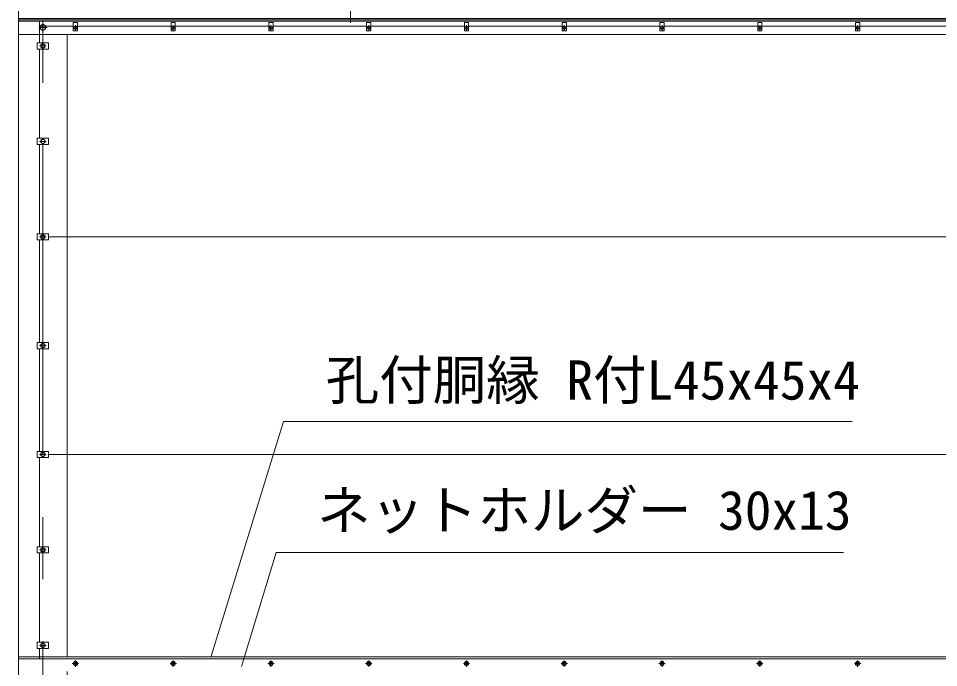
# Model space of a CAD drawing. Units: millimetres at full size; details may follow other scales. Extents: x -10500 to 10500, y -7425 to 7425.
# Drawn here: x -8222 to -5398, y -1703 to 290 of the extents above; entities that cross this region are included whole.
import ezdxf
from ezdxf.enums import TextEntityAlignment as Align

# ---------------------------------------------------------------- set-up
doc = ezdxf.new("R2010")
doc.units = ezdxf.units.MM
doc.header["$LTSCALE"] = 30
doc.linetypes.add('USER1', pattern=[50.8, 31.75, -6.35, 6.35, -6.35])
for name, color, linetype, lineweight in [('0-0_D-STR-TXT', 7, 'Continuous', 13), ('0-2_D-BMK', 2, 'USER1', 13), ('0-3_D-STR3', 3, 'Continuous', 13), ('0-4_D-STR1', 1, 'Continuous', 18)]:
    doc.layers.add(name, color=color, linetype=linetype, lineweight=lineweight)
doc.styles.add('ＭＳ ゴシック', font='')
doc.styles.get('ＭＳ ゴシック').set_extended_font_data('MS Gothic')

msp = doc.modelspace()

# ---------------------------------------------------------------- linework, layer by layer
at = {"layer": '0-0_D-STR-TXT'}
msp.add_line((-7202.6, 845.94), (-7202.6, 276.45), dxfattribs=at)
for points in [[(-5663.96, -947.48), (-7408.66, -947.48), (-7630.86, -1667.38)], [(-5690.5, -1349.7), (-7431.39, -1349.7), (-7537.74, -1699.16)]]:
    msp.add_lwpolyline(points, dxfattribs=at)
at = {"layer": '0-2_D-BMK'}
for p, q in [((-8146.86, -2574.3), (-8146.86, 5345.7)), ((-8134.11, 262.7), (-8159.61, 262.7)), ((-8054.3, 261.7), (-8039.42, 261.7)), ((-8046.86, 269.14), (-8046.86, 254.26)), ((-7754.3, 261.7), (-7739.42, 261.7)), ((-7746.86, 269.14), (-7746.86, 254.26)), ((-7454.3, 261.7), (-7439.42, 261.7)), ((-7446.86, 269.14), (-7446.86, 254.26)), ((-7154.3, 261.7), (-7139.42, 261.7)), ((-7146.86, 269.14), (-7146.86, 254.26)), ((-6854.3, 261.7), (-6839.42, 261.7)), ((-6846.86, 269.14), (-6846.86, 254.26)), ((-6554.3, 261.7), (-6539.42, 261.7)), ((-6546.86, 269.14), (-6546.86, 254.26)), ((-6254.3, 261.7), (-6239.42, 261.7)), ((-6246.86, 269.14), (-6246.86, 254.26)), ((-5954.3, 261.7), (-5939.42, 261.7)), ((-5946.86, 269.14), (-5946.86, 254.26)), ((-5654.3, 261.7), (-5639.42, 261.7)), ((-5646.86, 269.14), (-5646.86, 254.26)), ((-8156.86, 205.7), (-8136.86, 205.7)), ((-8156.86, -87.3), (-8136.86, -87.3)), ((-8156.86, -380.3), (-8136.86, -380.3)), ((-8156.86, -714.3), (-8136.86, -714.3)), ((-8156.86, -1048.3), (-8136.86, -1048.3)), ((-8156.86, -1341.3), (-8136.86, -1341.3)), ((-8156.86, -1634.3), (-8136.86, -1634.3)), ((-8037.19, -1690.3), (-8056.53, -1690.3)), ((-8046.86, -1680.62), (-8046.86, -1699.97)), ((-7737.19, -1690.3), (-7756.53, -1690.3)), ((-7746.86, -1680.62), (-7746.86, -1699.97)), ((-7437.19, -1690.3), (-7456.53, -1690.3)), ((-7446.86, -1680.62), (-7446.86, -1699.97)), ((-7137.19, -1690.3), (-7156.53, -1690.3)), ((-7146.86, -1680.62), (-7146.86, -1699.97)), ((-6837.19, -1690.3), (-6856.53, -1690.3)), ((-6846.86, -1680.62), (-6846.86, -1699.97)), ((-6537.19, -1690.3), (-6556.53, -1690.3)), ((-6546.86, -1680.62), (-6546.86, -1699.97)), ((-6237.19, -1690.3), (-6256.53, -1690.3)), ((-6246.86, -1680.62), (-6246.86, -1699.97)), ((-5937.19, -1690.3), (-5956.53, -1690.3)), ((-5946.86, -1680.62), (-5946.86, -1699.97)), ((-5637.19, -1690.3), (-5656.53, -1690.3)), ((-5646.86, -1680.62), (-5646.86, -1699.97))]:
    msp.add_line(p, q, dxfattribs=at)
at = {"layer": '0-3_D-STR3'}
for p, q in [((-8156.86, 215.2), (-8156.86, 280.7)), ((-8156.86, 266.7), (-8053.36, 266.7)), ((-8146.86, 252.89), (-8155.36, 257.8)), ((-8138.36, 257.8), (-8146.86, 252.89)), ((-8053.36, 277.7), (-8053.36, 251.7)), ((-8040.36, 277.7), (-8053.36, 277.7)), ((-8040.36, 277.7), (-8040.36, 251.7)), ((-8040.36, 266.7), (-7753.36, 266.7)), ((-7753.36, 277.7), (-7753.36, 251.7)), ((-7740.36, 277.7), (-7753.36, 277.7)), ((-7740.36, 277.7), (-7740.36, 251.7)), ((-7740.36, 266.7), (-7453.36, 266.7)), ((-7453.36, 277.7), (-7453.36, 251.7)), ((-7440.36, 277.7), (-7453.36, 277.7)), ((-7440.36, 277.7), (-7440.36, 251.7)), ((-7440.36, 266.7), (-7153.36, 266.7)), ((-7153.36, 277.7), (-7153.36, 251.7)), ((-7140.36, 277.7), (-7153.36, 277.7)), ((-7140.36, 277.7), (-7140.36, 251.7)), ((-7140.36, 266.7), (-6853.36, 266.7)), ((-6853.36, 277.7), (-6853.36, 251.7)), ((-6840.36, 277.7), (-6853.36, 277.7)), ((-6840.36, 277.7), (-6840.36, 251.7)), ((-6840.36, 266.7), (-6553.36, 266.7)), ((-6553.36, 277.7), (-6553.36, 251.7)), ((-6540.36, 277.7), (-6553.36, 277.7)), ((-6540.36, 277.7), (-6540.36, 251.7)), ((-6540.36, 266.7), (-6253.36, 266.7)), ((-6253.36, 277.7), (-6253.36, 251.7)), ((-6240.36, 277.7), (-6253.36, 277.7)), ((-6240.36, 277.7), (-6240.36, 251.7)), ((-6240.36, 266.7), (-5953.36, 266.7)), ((-5953.36, 277.7), (-5953.36, 251.7)), ((-5940.36, 277.7), (-5953.36, 277.7)), ((-5940.36, 277.7), (-5940.36, 251.7)), ((-5940.36, 266.7), (-5653.36, 266.7)), ((-5653.36, 277.7), (-5653.36, 251.7)), ((-5640.36, 277.7), (-5653.36, 277.7)), ((-5640.36, 277.7), (-5640.36, 251.7)), ((-5640.36, 266.7), (-5353.36, 266.7)), ((-8040.36, 251.7), (-8053.36, 251.7)), ((-7740.36, 251.7), (-7753.36, 251.7)), ((-7440.36, 251.7), (-7453.36, 251.7)), ((-7140.36, 251.7), (-7153.36, 251.7)), ((-6840.36, 251.7), (-6853.36, 251.7)), ((-6540.36, 251.7), (-6553.36, 251.7)), ((-6240.36, 251.7), (-6253.36, 251.7)), ((-5940.36, 251.7), (-5953.36, 251.7)), ((-5640.36, 251.7), (-5653.36, 251.7)), ((-8164.06, 215.2), (-8129.66, 215.2)), ((-8164.06, 215.2), (-8164.06, 196.2)), ((-8153.36, 209.46), (-8146.86, 213.21)), ((-8153.36, 201.95), (-8153.36, 209.46)), ((-8146.86, 198.2), (-8153.36, 201.95)), ((-8146.86, 213.21), (-8140.36, 209.46)), ((-8140.36, 201.95), (-8146.86, 198.2)), ((-8140.36, 209.46), (-8140.36, 201.95)), ((-8129.66, 215.2), (-8129.66, 196.2)), ((-8164.06, 196.2), (-8129.66, 196.2)), ((-8156.86, -77.8), (-8156.86, 196.2)), ((-8164.06, -77.8), (-8129.66, -77.8)), ((-8164.06, -77.8), (-8164.06, -96.8)), ((-8153.36, -83.54), (-8146.86, -79.79)), ((-8153.36, -91.05), (-8153.36, -83.54)), ((-8146.86, -79.79), (-8140.36, -83.54)), ((-8140.36, -83.54), (-8140.36, -91.05)), ((-8129.66, -77.8), (-8129.66, -96.8)), ((-8164.06, -96.8), (-8129.66, -96.8)), ((-8156.86, -370.8), (-8156.86, -96.8)), ((-8146.86, -94.8), (-8153.36, -91.05)), ((-8140.36, -91.05), (-8146.86, -94.8)), ((-8164.06, -370.8), (-8129.66, -370.8)), ((-8164.06, -370.8), (-8164.06, -389.8)), ((-8164.06, -389.8), (-8129.66, -389.8)), ((-8156.86, -704.8), (-8156.86, -389.8)), ((-8153.36, -376.54), (-8146.86, -372.79)), ((-8153.36, -384.05), (-8153.36, -376.54)), ((-8146.86, -387.8), (-8153.36, -384.05)), ((-8146.86, -372.79), (-8140.36, -376.54)), ((-8140.36, -384.05), (-8146.86, -387.8)), ((-8140.36, -376.54), (-8140.36, -384.05)), ((-8129.66, -370.8), (-8129.66, -389.8)), ((-8129.66, -380.3), (-5156.36, -380.3)), ((-8164.06, -704.8), (-8129.66, -704.8)), ((-8164.06, -704.8), (-8164.06, -723.8)), ((-8129.66, -704.8), (-8129.66, -723.8)), ((-8164.06, -723.8), (-8129.66, -723.8)), ((-8156.86, -1038.8), (-8156.86, -723.8)), ((-8153.36, -710.54), (-8146.86, -706.79)), ((-8153.36, -718.05), (-8153.36, -710.54)), ((-8146.86, -721.8), (-8153.36, -718.05)), ((-8146.86, -706.79), (-8140.36, -710.54)), ((-8140.36, -718.05), (-8146.86, -721.8)), ((-8140.36, -710.54), (-8140.36, -718.05)), ((-8164.06, -1038.8), (-8129.66, -1038.8)), ((-8164.06, -1038.8), (-8164.06, -1057.8)), ((-8153.36, -1044.54), (-8146.86, -1040.79)), ((-8153.36, -1052.05), (-8153.36, -1044.54)), ((-8146.86, -1040.79), (-8140.36, -1044.54)), ((-8140.36, -1044.54), (-8140.36, -1052.05)), ((-8129.66, -1038.8), (-8129.66, -1057.8)), ((-8164.06, -1057.8), (-8129.66, -1057.8)), ((-8156.86, -1331.8), (-8156.86, -1057.8)), ((-8146.86, -1055.8), (-8153.36, -1052.05)), ((-8140.36, -1052.05), (-8146.86, -1055.8)), ((-8129.66, -1048.3), (-5156.36, -1048.3)), ((-8164.06, -1331.8), (-8129.66, -1331.8)), ((-8164.06, -1331.8), (-8164.06, -1350.8)), ((-8164.06, -1350.8), (-8129.66, -1350.8)), ((-8156.86, -1624.8), (-8156.86, -1350.8)), ((-8153.36, -1337.54), (-8146.86, -1333.79)), ((-8153.36, -1345.05), (-8153.36, -1337.54)), ((-8146.86, -1348.8), (-8153.36, -1345.05)), ((-8146.86, -1333.79), (-8140.36, -1337.54)), ((-8140.36, -1345.05), (-8146.86, -1348.8)), ((-8140.36, -1337.54), (-8140.36, -1345.05)), ((-8129.66, -1331.8), (-8129.66, -1350.8)), ((-8164.06, -1624.8), (-8129.66, -1624.8)), ((-8164.06, -1624.8), (-8164.06, -1643.8)), ((-8153.36, -1630.54), (-8146.86, -1626.79)), ((-8153.36, -1638.05), (-8153.36, -1630.54)), ((-8146.86, -1626.79), (-8140.36, -1630.54)), ((-8140.36, -1630.54), (-8140.36, -1638.05)), ((-8129.66, -1624.8), (-8129.66, -1643.8)), ((-8164.06, -1643.8), (-8129.66, -1643.8)), ((-8156.86, -1675.3), (-8156.86, -1643.8)), ((-8146.86, -1641.8), (-8153.36, -1638.05)), ((-8140.36, -1638.05), (-8146.86, -1641.8)), ((-3146.86, -1675.3), (-8221.86, -1675.3))]:
    msp.add_line(p, q, dxfattribs=at)
for points in [[(-8155.36, 257.8), (-8155.36, 267.61), (-8146.86, 272.52)], [(-8146.86, 272.52), (-8138.36, 267.61), (-8138.36, 257.8)]]:
    msp.add_lwpolyline(points, dxfattribs=at)
for points in [[(-8046.86, -1684.55), (-8051.84, -1687.42), (-8051.84, -1693.17), (-8046.86, -1696.05), (-8041.88, -1693.17), (-8041.88, -1687.42)], [(-7746.86, -1684.55), (-7751.84, -1687.42), (-7751.84, -1693.17), (-7746.86, -1696.05), (-7741.88, -1693.17), (-7741.88, -1687.42)], [(-7446.86, -1684.55), (-7451.84, -1687.42), (-7451.84, -1693.17), (-7446.86, -1696.05), (-7441.88, -1693.17), (-7441.88, -1687.42)], [(-7146.86, -1684.55), (-7151.84, -1687.42), (-7151.84, -1693.17), (-7146.86, -1696.05), (-7141.88, -1693.17), (-7141.88, -1687.42)], [(-6846.86, -1684.55), (-6851.84, -1687.42), (-6851.84, -1693.17), (-6846.86, -1696.05), (-6841.88, -1693.17), (-6841.88, -1687.42)], [(-6546.86, -1684.55), (-6551.84, -1687.42), (-6551.84, -1693.17), (-6546.86, -1696.05), (-6541.88, -1693.17), (-6541.88, -1687.42)], [(-6246.86, -1684.55), (-6251.84, -1687.42), (-6251.84, -1693.17), (-6246.86, -1696.05), (-6241.88, -1693.17), (-6241.88, -1687.42)], [(-5946.86, -1684.55), (-5951.84, -1687.42), (-5951.84, -1693.17), (-5946.86, -1696.05), (-5941.88, -1693.17), (-5941.88, -1687.42)], [(-5646.86, -1684.55), (-5651.84, -1687.42), (-5651.84, -1693.17), (-5646.86, -1696.05), (-5641.88, -1693.17), (-5641.88, -1687.42)]]:
    msp.add_lwpolyline(points, close=True, dxfattribs=at)
for centre, radius in [((-8146.86, 262.7), 8.25), ((-8046.86, 261.7), 5.25), ((-7746.86, 261.7), 5.25), ((-7446.86, 261.7), 5.25), ((-7146.86, 261.7), 5.25), ((-6846.86, 261.7), 5.25), ((-6546.86, 261.7), 5.25), ((-6246.86, 261.7), 5.25), ((-5946.86, 261.7), 5.25), ((-5646.86, 261.7), 5.25), ((-8146.86, 205.7), 6.25), ((-8146.86, -87.3), 6.25), ((-8146.86, -380.3), 6.25), ((-8146.86, -714.3), 6.25), ((-8146.86, -1048.3), 6.25), ((-8146.86, -1341.3), 6.25), ((-8146.86, -1634.3), 6.25), ((-8046.86, -1690.3), 6.5), ((-8046.86, -1690.3), 4.98), ((-7746.86, -1690.3), 6.5), ((-7746.86, -1690.3), 4.98), ((-7446.86, -1690.3), 6.5), ((-7446.86, -1690.3), 4.98), ((-7146.86, -1690.3), 6.5), ((-7146.86, -1690.3), 4.98), ((-6846.86, -1690.3), 6.5), ((-6846.86, -1690.3), 4.98), ((-6546.86, -1690.3), 6.5), ((-6546.86, -1690.3), 4.98), ((-6246.86, -1690.3), 6.5), ((-6246.86, -1690.3), 4.98), ((-5946.86, -1690.3), 6.5), ((-5946.86, -1690.3), 4.98), ((-5646.86, -1690.3), 6.5), ((-5646.86, -1690.3), 4.98)]:
    msp.add_circle(centre, radius, dxfattribs=at)
at = {"layer": '0-4_D-STR1'}
for p, q in [((-8221.86, 289.7), (-3146.86, 289.7)), ((-8221.86, 285.7), (-3146.86, 285.7)), ((-8221.86, 281.7), (-3146.86, 281.7)), ((-8221.86, 240.7), (-3146.86, 240.7)), ((-8071.86, -1669.3), (-8071.86, 240.7)), ((-8221.86, -1669.3), (-3146.86, -1669.3))]:
    msp.add_line(p, q, dxfattribs=at)
msp.add_lwpolyline([(-8221.86, 5285.7), (-8221.86, -2514.3), (-8071.86, -2514.3), (-8071.86, -1714.3)], dxfattribs=at)

# ---------------------------------------------------------------- texts
at = {"layer": '0-0_D-STR-TXT', "style": 'ＭＳ ゴシック'}
for s, p in [('孔付胴縁 R付L45x45x4', (-7278.81, -916.02)), ('ネットホルダー 30x13', (-7305.34, -1315.7))]:
    msp.add_text(s, height=120.3, dxfattribs=at).set_placement(p, align=Align.BOTTOM_LEFT)

doc.saveas('drawing.dxf')
